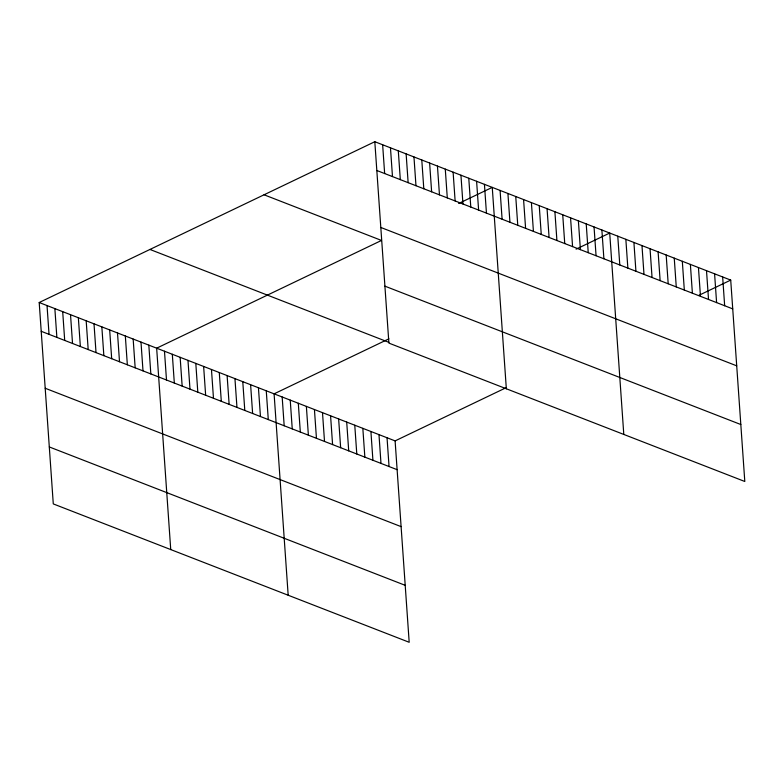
<?xml version="1.0" encoding="UTF-8"?>
<svg xmlns="http://www.w3.org/2000/svg" width="784" height="784" viewBox="0 0 784 784"><rect width="100%" height="100%" fill="white"/><g stroke="black" fill="none" stroke-linecap="round" stroke-linejoin="round"><path stroke-width="1.18" d="M39.2 302.516L395.107 440.892L409.189 642.282L53.283 503.906L39.2 302.516L374.811 141.718L730.717 280.094L744.8 481.484L388.893 343.108L374.811 141.718M458.64 203.487L492.254 187.386L506.337 388.776M388.923 338.825L274.096 393.842L288.179 595.232M576.083 249.155L609.707 233.044L623.79 434.434M395.107 440.892L505.856 387.825M699.073 295.254L730.717 280.094M376.82 170.5L732.726 308.876M380.808 227.458L736.715 365.834M264.061 194.785L381.504 240.443L156.653 348.184L170.736 549.574M384.905 286.15L740.821 424.526M149.95 249.449L388.884 342.353M41.209 331.299L397.125 469.675M45.198 388.256L401.104 526.632M49.304 446.949L405.21 585.325M722.652 276.958L724.661 305.74M714.587 273.822L716.596 302.604M706.511 270.686L708.53 299.468M698.446 267.55L700.465 296.332M690.381 264.414L692.39 293.196M682.315 261.278L684.324 290.06M674.25 258.132L676.259 286.915M666.175 254.996L668.193 283.779M658.109 251.86L660.128 280.643M650.044 248.724L652.053 277.507M641.978 245.588L643.987 274.371M633.913 242.452L635.922 271.235M625.848 239.316L627.857 268.099M617.772 236.18L619.791 264.963M601.877 229.996L603.896 258.779M594.047 226.958L596.065 255.741M586.216 223.91L588.235 252.693M578.386 220.872L580.405 249.655M570.556 217.825L572.575 246.607M562.726 214.777L564.745 243.559M554.896 211.739L556.914 240.521M547.065 208.691L549.084 237.474M539.235 205.643L541.254 234.426M531.405 202.605L533.424 231.388M523.575 199.557L525.594 228.34M515.745 196.51L517.763 225.292M507.914 193.472L509.933 222.254M500.084 190.424L502.103 219.206M484.434 184.338L486.443 213.121M476.603 181.29L478.612 210.073M468.773 178.252L470.782 207.035M460.943 175.204L462.952 203.987M453.113 172.157L455.122 200.939M445.283 169.119L447.292 197.901M437.452 166.071L439.461 194.853M429.622 163.023L431.631 191.806M421.792 159.985L423.801 188.768M413.962 156.937L415.971 185.72M406.132 153.899L408.141 182.682M398.301 150.851L400.31 179.634M390.471 147.804L392.48 176.586M382.641 144.766L384.65 173.548M387.041 437.756L389.05 466.539M378.976 434.62L380.985 463.403M370.91 431.484L372.919 460.267M362.835 428.348L364.854 457.131M354.77 425.212L356.789 453.995M346.704 422.076L348.713 450.859M338.639 418.94L340.648 447.723M330.574 415.794L332.583 444.577M322.498 412.658L324.517 441.441M314.433 409.522L316.452 438.305M306.368 406.386L308.377 435.169M298.302 403.25L300.311 432.033M290.237 400.114L292.246 428.897M282.171 396.978L284.18 425.761M266.266 390.804L268.285 419.577M258.436 387.757L260.455 416.539M250.606 384.709L252.624 413.491M242.775 381.671L244.794 410.453M234.945 378.623L236.964 407.406M227.115 375.575L229.134 404.358M219.285 372.537L221.304 401.32M211.464 369.489L213.473 398.272M203.634 366.442L205.643 395.224M195.804 363.404L197.813 392.186M187.974 360.356L189.983 389.138M180.144 357.318L182.153 386.091M172.313 354.27L174.322 383.053M164.483 351.222L166.492 380.005M148.823 345.136L150.832 373.919M140.993 342.089L143.002 370.871M133.162 339.051L135.171 367.833M125.332 336.003L127.341 364.785M117.502 332.955L119.511 361.738M109.672 329.917L111.681 358.7M101.842 326.869L103.851 355.652M94.011 323.831L96.02 352.604M86.181 320.783L88.19 349.566M78.351 317.736L80.36 346.518M70.521 314.698L72.53 343.48M62.691 311.65L64.7 340.432M54.86 308.602L56.869 337.385M47.03 305.564L49.039 334.347"/></g></svg>
